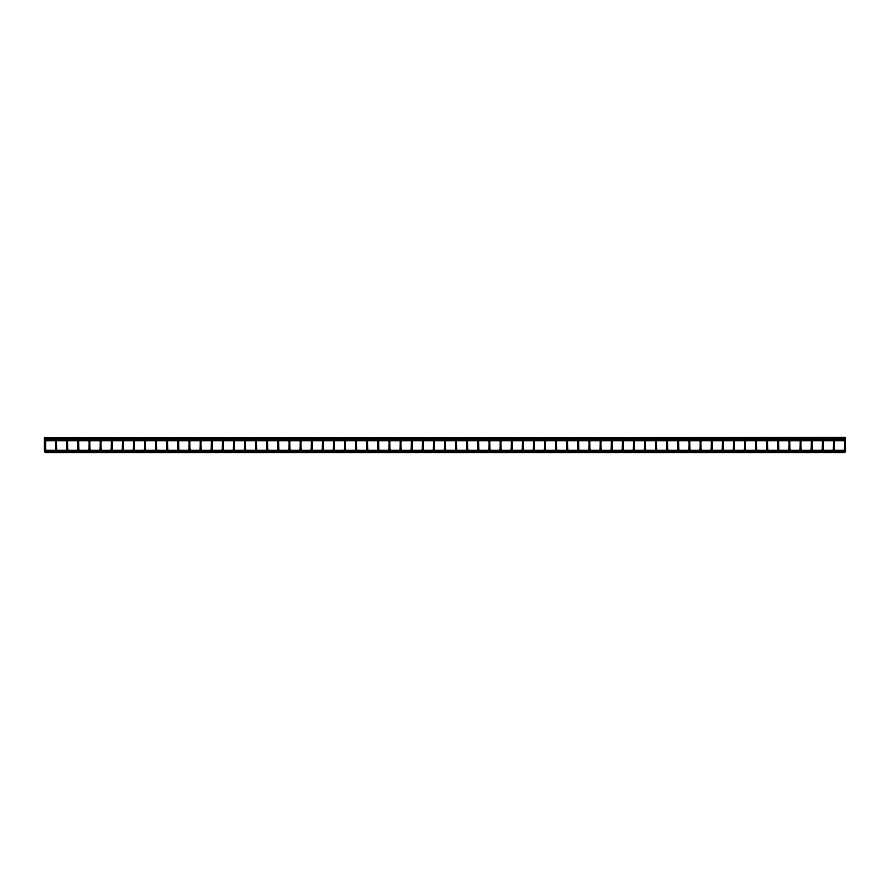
<?xml version="1.0" encoding="UTF-8"?>
<svg xmlns="http://www.w3.org/2000/svg" width="890" height="890" viewBox="0 0 890 890"><rect width="100%" height="100%" fill="white"/><g stroke="black" fill="none" stroke-linecap="round" stroke-linejoin="round"><path stroke-width="1.33" d="M44.5 438.058L844.977 437.535L845.5 451.419L44.5 451.419L44.5 438.058L845.5 438.058M844.454 451.419L844.977 437.535L844.977 452.465L45.023 452.465L45.023 437.535L45.023 438.581M55.614 451.419L56.137 437.535L56.649 451.419M66.717 451.419L67.24 437.535L67.762 451.419M67.762 438.058L66.717 438.058M77.831 451.419L78.353 437.535L78.876 451.419M88.944 451.419L89.467 437.535L89.979 451.419M89.979 438.058L88.944 438.058M100.047 451.419L100.57 437.535L101.093 451.419M111.161 451.419L111.684 437.535L112.207 451.419M112.207 438.058L111.161 438.058M122.275 451.419L122.798 437.535L123.321 451.419M133.389 451.419L133.9 437.535L134.423 451.419M134.423 438.058L133.389 438.058M144.492 451.419L145.014 437.535L145.537 451.419M155.605 451.419L156.128 437.535L156.651 451.419M156.651 438.058L155.605 438.058M166.719 451.419L167.242 437.535L167.754 451.419M167.754 438.058L166.719 438.058M177.822 451.419L178.345 437.535L178.868 451.419M178.868 438.058L177.822 438.058M188.936 451.419L189.459 437.535L189.982 451.419M189.982 438.058L188.936 438.058M200.05 451.419L200.573 437.535L201.084 451.419M201.084 438.058L200.05 438.058M211.153 451.419L211.675 437.535L212.198 451.419M212.198 438.058L211.153 438.058M222.266 451.419L222.789 437.535L223.312 451.419M223.312 438.058L222.266 438.058M233.38 451.419L233.903 437.535L234.426 451.419M234.426 438.058L233.38 438.058M244.494 451.419L245.006 437.535L245.529 451.419M245.529 438.058L244.494 438.058M255.597 451.419L256.12 437.535L256.643 451.419M256.643 438.058L255.597 438.058M266.711 451.419L267.234 437.535L267.757 451.419M267.757 438.058L266.711 438.058M277.825 451.419L278.348 437.535L278.859 451.419M278.859 438.058L277.825 438.058M288.927 451.419L289.45 437.535L289.973 451.419M289.973 438.058L288.927 438.058M300.041 451.419L300.564 437.535L301.087 451.419M301.087 438.058L300.041 438.058M311.155 451.419L311.678 437.535L312.19 451.419M312.19 438.058L311.155 438.058M322.258 451.419L322.781 437.535L323.304 451.419M323.304 438.058L322.258 438.058M333.372 451.419L333.895 437.535L334.418 451.419M334.418 438.058L333.372 438.058M344.486 451.419L345.009 437.535L345.531 451.419M345.531 438.058L344.486 438.058M355.599 451.419L356.111 437.535L356.634 451.419M356.634 438.058L355.599 438.058M366.702 451.419L367.225 437.535L367.748 451.419M367.748 438.058L366.702 438.058M377.816 451.419L378.339 437.535L378.862 451.419M378.862 438.058L377.816 438.058M388.93 451.419L389.453 437.535L389.965 451.419M389.965 438.058L388.93 438.058M400.033 451.419L400.556 437.535L401.079 451.419M411.147 451.419L411.67 437.535L412.192 451.419M412.192 438.058L411.147 438.058M422.261 451.419L422.783 437.535L423.295 451.419M433.363 451.419L433.886 437.535L434.409 451.419M434.409 438.058L433.363 438.058M444.477 451.419L445 437.535L445.523 451.419M455.591 451.419L456.114 437.535L456.637 451.419M456.637 438.058L455.591 438.058M466.705 451.419L467.217 437.535L467.74 451.419M477.808 451.419L478.33 437.535L478.853 451.419M478.853 438.058L477.808 438.058M488.922 451.419L489.444 437.535L489.967 451.419M500.035 451.419L500.547 437.535L501.07 451.419M501.07 438.058L500.035 438.058M511.138 451.419L511.661 437.535L512.184 451.419M512.184 438.058L511.138 438.058M522.252 451.419L522.775 437.535L523.298 451.419M523.298 438.058L522.252 438.058M533.366 451.419L533.889 437.535L534.401 451.419M534.401 438.058L533.366 438.058M544.469 451.419L544.991 437.535L545.514 451.419M545.514 438.058L544.469 438.058M555.582 451.419L556.105 437.535L556.628 451.419M556.628 438.058L555.582 438.058M566.696 451.419L567.219 437.535L567.742 451.419M567.742 438.058L566.696 438.058M577.81 451.419L578.322 437.535L578.845 451.419M578.845 438.058L577.81 438.058M588.913 451.419L589.436 437.535L589.959 451.419M589.959 438.058L588.913 438.058M600.027 451.419L600.55 437.535L601.073 451.419M601.073 438.058L600.027 438.058M611.141 451.419L611.652 437.535L612.175 451.419M612.175 438.058L611.141 438.058M622.244 451.419L622.766 437.535L623.289 451.419M623.289 438.058L622.244 438.058M633.357 451.419L633.88 437.535L634.403 451.419M634.403 438.058L633.357 438.058M644.471 451.419L644.994 437.535L645.506 451.419M645.506 438.058L644.471 438.058M655.574 451.419L656.097 437.535L656.62 451.419M656.62 438.058L655.574 438.058M666.688 451.419L667.211 437.535L667.734 451.419M667.734 438.058L666.688 438.058M677.802 451.419L678.325 437.535L678.848 451.419M678.848 438.058L677.802 438.058M688.916 451.419L689.427 437.535L689.95 451.419M689.95 438.058L688.916 438.058M700.018 451.419L700.541 437.535L701.064 451.419M701.064 438.058L700.018 438.058M711.132 451.419L711.655 437.535L712.178 451.419M712.178 438.058L711.132 438.058M722.246 451.419L722.758 437.535L723.281 451.419M723.281 438.058L722.246 438.058M733.349 451.419L733.872 437.535L734.395 451.419M734.395 438.058L733.349 438.058M744.463 451.419L744.986 437.535L745.509 451.419M755.577 451.419L756.1 437.535L756.611 451.419M756.611 438.058L755.577 438.058M766.679 451.419L767.202 437.535L767.725 451.419M777.793 451.419L778.316 437.535L778.839 451.419M778.839 438.058L777.793 438.058M788.907 451.419L789.43 437.535L789.953 451.419M800.021 451.419L800.533 437.535L801.056 451.419M801.056 438.058L800.021 438.058M811.124 451.419L811.647 437.535L812.169 451.419M822.238 451.419L822.76 437.535L823.283 451.419M823.283 438.058L822.238 438.058M833.352 451.419L833.863 437.535L834.386 451.419M45.023 439.616L844.977 439.616M45.023 440.661L844.977 440.661M45.023 450.385L844.977 450.385M833.863 437.535L833.863 451.419M822.76 437.535L822.76 451.419M811.647 437.535L811.647 451.419M800.533 437.535L800.533 451.419M789.43 437.535L789.43 451.419M778.316 437.535L778.316 451.419M767.202 437.535L767.202 451.419M756.1 437.535L756.1 451.419M744.986 437.535L744.986 451.419M733.872 437.535L733.872 451.419M722.758 437.535L722.758 451.419M711.655 437.535L711.655 451.419M700.541 437.535L700.541 451.419M689.427 437.535L689.427 451.419M678.325 437.535L678.325 451.419M667.211 437.535L667.211 451.419M656.097 437.535L656.097 451.419M644.994 437.535L644.994 451.419M633.88 437.535L633.88 451.419M622.766 437.535L622.766 451.419M611.652 437.535L611.652 451.419M600.55 437.535L600.55 451.419M589.436 437.535L589.436 451.419M578.322 437.535L578.322 451.419M567.219 437.535L567.219 451.419M556.105 437.535L556.105 451.419M544.991 437.535L544.991 451.419M533.889 437.535L533.889 451.419M522.775 437.535L522.775 451.419M511.661 437.535L511.661 451.419M500.547 437.535L500.547 451.419M489.444 437.535L489.444 451.419M478.33 437.535L478.33 451.419M467.217 437.535L467.217 451.419M456.114 437.535L456.114 451.419M445 437.535L445 451.419M433.886 437.535L433.886 451.419M422.783 437.535L422.783 451.419M411.67 437.535L411.67 451.419M400.556 437.535L400.556 451.419M389.453 437.535L389.453 451.419M378.339 437.535L378.339 451.419M367.225 437.535L367.225 451.419M356.111 437.535L356.111 451.419M345.009 437.535L345.009 451.419M333.895 437.535L333.895 451.419M322.781 437.535L322.781 451.419M311.678 437.535L311.678 451.419M300.564 437.535L300.564 451.419M289.45 437.535L289.45 451.419M278.348 437.535L278.348 451.419M267.234 437.535L267.234 451.419M256.12 437.535L256.12 451.419M245.006 437.535L245.006 451.419M233.903 437.535L233.903 451.419M222.789 437.535L222.789 451.419M211.675 437.535L211.675 451.419M200.573 437.535L200.573 451.419M189.459 437.535L189.459 451.419M178.345 437.535L178.345 451.419M167.242 437.535L167.242 451.419M156.128 437.535L156.128 451.419M145.014 437.535L145.014 451.419M133.9 437.535L133.9 451.419M122.798 437.535L122.798 451.419M111.684 437.535L111.684 451.419M100.57 437.535L100.57 451.419M89.467 437.535L89.467 451.419M78.353 437.535L78.353 451.419M67.24 437.535L67.24 451.419M56.137 437.535L56.137 451.419M45.546 438.058L45.546 451.419"/></g></svg>
